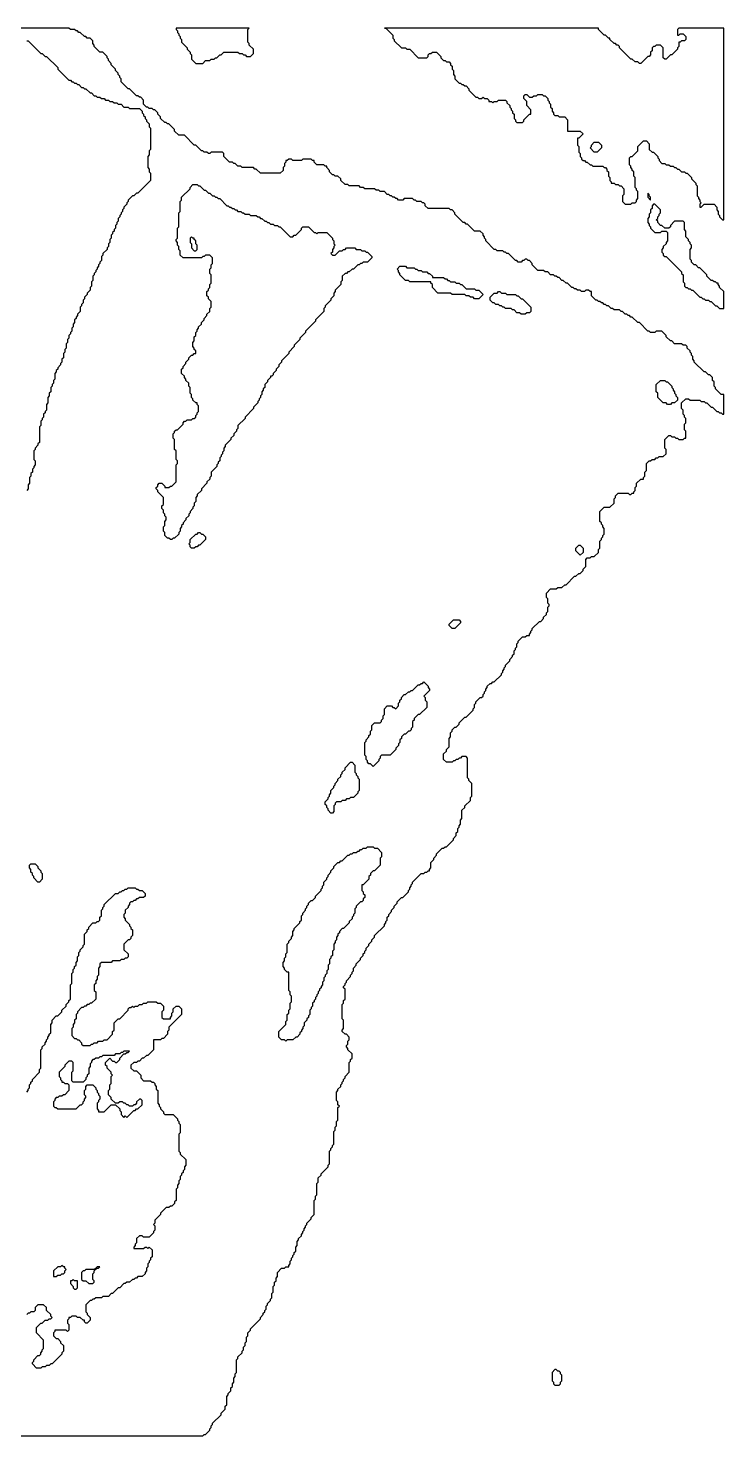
# Model space of a CAD drawing. Header units: millimetres. Extents: x 0 to 500, y 0 to 500.
# Drawn here: x 252.5 to 499.5, y 0.5 to 500 of the extents above; entities that cross this region are included whole.
import ezdxf

# ---------------------------------------------------------------- set-up
doc = ezdxf.new("R2010")
doc.units = ezdxf.units.MM

msp = doc.modelspace()

# ---------------------------------------------------------------- linework, layer by layer
for points in [[(230.5, 0.5), (314.5, 0.5), (315, 1), (315.5, 1), (317, 2.5), (317, 3), (317.5, 3.5), (317.5, 4), (318, 4.5), (318, 5), (321, 8), (321, 8.5), (322.5, 10), (322.5, 11), (323, 11.5), (323, 14.5), (323.5, 15), (323.5, 15.5), (324.5, 16.5), (324.5, 17.5), (325, 18), (325, 19), (325.5, 19.5), (325.5, 21), (326, 21.5), (326, 22.5), (326.5, 23), (326.5, 27.5), (327, 28), (327, 28.5), (328.5, 30), (328.5, 30.5), (329, 31), (329, 32), (329.5, 32.5), (329.5, 33.5), (330, 34), (330, 35.5), (330.5, 36), (330.5, 37), (331.5, 38), (331.5, 38.5), (335, 42), (335, 42.5), (336, 43.5), (336, 44), (336.5, 44.5), (336.5, 45), (337, 45.5), (337, 46.5), (337.5, 47), (337.5, 47.5), (338.5, 48.5), (338.5, 49), (339, 49.5), (339, 51), (339.5, 51.5), (339.5, 53.5), (340, 54), (340, 55), (340.5, 55.5), (340.5, 56.5), (341, 57), (341, 58.5), (342.5, 60), (343.5, 60), (344, 60.5), (345, 60.5), (345, 61), (345.5, 61.5), (345.5, 62.5), (346, 63), (346, 63.5), (346.5, 64), (346.5, 64.5), (347, 65), (347, 65.5), (347.5, 66), (347.5, 67.5), (348, 68), (348, 69.5), (348.5, 70), (348.5, 70.5), (349.5, 71.5), (349.5, 72), (350, 72.5), (350, 73), (350.5, 73.5), (350.5, 74), (351, 74.5), (351, 75), (351.5, 75.5), (351.5, 76), (353, 77.5), (353, 78), (354, 79), (354, 84), (354.5, 84.5), (354.5, 85.5), (355, 86), (355, 90), (355.5, 90.5), (355.5, 92), (356.5, 93), (356.5, 93.5), (359, 96), (359, 96.5), (359.5, 97), (359.5, 101.5), (360, 102), (360, 102.5), (360.5, 103), (360.5, 103.5), (361, 104), (361, 108.5), (361.5, 109), (361.5, 110), (362, 110.5), (362, 112), (362.5, 112.5), (362.5, 117), (363, 117.5), (362.5, 118), (362.5, 119), (362, 119.5), (362, 122.5), (362.5, 123), (362.5, 123.5), (363.5, 124.5), (363.5, 125), (364, 125.5), (364, 126), (364.5, 126.5), (364.5, 127), (365, 127.5), (365, 128), (366.5, 129.5), (366.5, 133), (367, 133.5), (367, 134), (367.5, 134.5), (367.5, 136), (366, 137.5), (366, 138), (365.5, 138.5), (365.5, 139), (366, 139.5), (366, 140.5), (366.5, 141), (366.5, 142), (365.5, 143), (365, 143), (364, 144), (364, 144.5), (364.5, 145), (364.5, 148), (364, 148.5), (364, 153.5), (364.5, 154), (364.5, 155), (365, 155.5), (365, 159), (364.5, 159.5), (364.5, 160), (365, 160.5), (365, 161), (365.5, 161.5), (365.5, 162), (367, 163.5), (367, 164), (367.5, 164.5), (367.5, 165), (368, 165.5), (368, 166.5), (369, 167.5), (369, 168), (370.5, 169.5), (370.5, 170), (371.5, 171), (371.5, 171.5), (372, 172), (372, 172.5), (372.5, 173), (372.5, 173.5), (373.5, 174.5), (373.5, 175), (374.5, 176), (374.5, 176.5), (375.5, 177.5), (375.5, 178), (379, 181.5), (379, 182), (379.5, 182.5), (379.5, 183), (380, 183.5), (380, 184.5), (380.5, 185), (380.5, 185.5), (381.5, 186.5), (381.5, 187), (382.5, 188), (382.5, 188.5), (383.5, 189.5), (383.5, 190), (385, 191.5), (385.5, 191.5), (387.5, 193.5), (387.5, 194), (388, 194.5), (388, 195), (388.5, 195.5), (388.5, 196), (389, 196.5), (389, 197), (392, 200), (393, 200), (393.5, 200.5), (394, 200.5), (394.5, 201), (395, 201), (395, 201.5), (395.5, 202), (395.5, 204), (396.5, 205), (396.5, 205.5), (397.5, 206.5), (397.5, 207), (399.5, 209), (400, 209), (400.5, 209.5), (401, 209.5), (403.5, 212), (403.5, 212.5), (404.5, 213.5), (404.5, 214.5), (405, 215), (405, 216), (405.5, 216.5), (405.5, 217), (406, 217.5), (406, 219), (406.5, 219.5), (406.5, 222.5), (407.5, 223.5), (407.5, 224), (409.5, 226), (409.5, 227), (410, 227.5), (410, 232), (409, 233), (409, 233.5), (408.5, 234), (408.5, 241), (408, 241.5), (406.5, 241.5), (406, 241), (405.5, 241), (405, 240.5), (404.5, 240.5), (404, 240), (403.5, 240), (403, 239.5), (401, 239.5), (400, 240.5), (400, 242.5), (401, 243.5), (401, 244), (402, 245), (402, 248), (402.5, 248.5), (402.5, 250), (403, 250.5), (403, 251), (404, 252), (404.5, 252), (405.5, 253), (405.5, 253.5), (407.5, 255.5), (408, 255.5), (410.5, 258), (410.5, 258.5), (411, 259), (411, 260), (411.5, 260.5), (411.5, 261), (413, 262.5), (413.5, 262.5), (414, 263), (414, 263.5), (414.5, 264), (414.5, 264.5), (415, 265), (415, 265.5), (415.5, 266), (415.5, 266.5), (416.5, 267.5), (417, 267.5), (417.5, 268), (418, 268), (420.5, 270.5), (420.5, 271), (421, 271.5), (421, 272), (421.5, 272.5), (421.5, 273), (422, 273.5), (422, 274), (423.5, 275.5), (423.5, 276), (424.5, 277), (424.5, 277.5), (425, 278), (425, 279), (425.5, 279.5), (425.5, 280), (426, 280.5), (426, 281.5), (426.5, 282), (426.5, 282.5), (428, 284), (429, 284), (429.5, 284.5), (430.5, 284.5), (430.5, 285), (431, 285.5), (431, 286), (431.5, 286.5), (431.5, 287), (434, 289.5), (434.5, 289.5), (435.5, 290.5), (435.5, 291), (436.5, 292), (436.5, 292.5), (437, 293), (437, 294.5), (437.5, 295), (437.5, 295.5), (437, 296), (437, 297.5), (436.5, 298), (436.5, 299.5), (438, 301), (440, 301), (440.5, 301.5), (442, 301.5), (443, 302.5), (443.5, 302.5), (446.5, 305.5), (447, 305.5), (448, 306.5), (448.5, 306.5), (449.5, 307.5), (449.5, 308), (450.5, 309), (450.5, 311.5), (451, 312), (452, 312), (452.5, 312.5), (453.5, 312.5), (455, 314), (455, 315), (455.5, 315.5), (455.5, 318), (456, 318.5), (456, 319), (456.5, 319.5), (456.5, 320), (457, 320.5), (457, 322.5), (456.5, 323), (456.5, 323.5), (456, 324), (456, 324.5), (455.5, 325), (455.5, 328.5), (457, 330), (459, 330), (460.5, 331.5), (460.5, 333), (461, 333.5), (461, 334), (462, 335), (465.5, 335), (466, 334.5), (466.5, 334.5), (467, 335), (467.5, 335), (467.5, 335.5), (468, 336), (468, 337), (468.5, 337.5), (468.5, 338.5), (470, 340), (471, 340), (471, 340.5), (471.5, 341), (471.5, 342.5), (472, 343), (472, 345.5), (473, 346.5), (473.5, 346.5), (474, 347), (475, 347), (475.5, 347.5), (476, 347.5), (476.5, 348), (478, 348), (479, 349), (479, 350.5), (478.5, 351), (478.5, 354), (480, 355.5), (480.5, 355.5), (481, 355), (482, 355), (482.5, 354.5), (483, 354.5), (483.5, 354), (485, 354), (485.5, 354.5), (486, 354.5), (486, 357), (485.5, 357.5), (485.5, 359.5), (486, 360), (486, 361.5), (485.5, 362), (485.5, 362.5), (485, 363), (485, 364.5), (484.5, 365), (484.5, 367), (486, 368.5), (487, 368.5), (487.5, 368), (491, 368), (491.5, 367.5), (492.5, 367.5), (493, 367), (493.5, 367), (495, 365.5), (495.5, 365.5), (497, 364), (497.5, 364), (498, 363.5), (498.5, 363.5), (499, 363), (499.5, 363), (499.5, 370), (498.5, 370), (496.5, 372), (496.5, 372.5), (496, 373), (496, 374.5), (495.5, 375), (495.5, 376), (494.5, 377), (494, 377), (493, 378), (492.5, 378), (489, 381.5), (489, 382), (488.5, 382.5), (488.5, 383.5), (488, 384), (488, 384.5), (487.5, 385), (487.5, 385.5), (486.5, 386.5), (486.5, 387), (486, 387.5), (485, 387.5), (484.5, 388), (482, 388), (481, 389), (480.5, 389), (479, 390.5), (479, 391), (477.5, 392.5), (475.5, 392.5), (475, 392), (473.5, 392), (473, 392.5), (472.5, 392.5), (469.5, 395.5), (469, 395.5), (467, 397.5), (466.5, 397.5), (466, 398), (465.5, 398), (465, 398.5), (464.5, 398.5), (463.5, 399.5), (463, 399.5), (462.5, 400), (460.5, 400), (460, 400.5), (459.5, 400.5), (458.5, 401.5), (458, 401.5), (457.5, 402), (457, 402), (456.5, 402.5), (456, 402.5), (455.5, 403), (455, 403), (454.5, 403.5), (454, 403.5), (452.5, 405), (452.5, 406.5), (452, 406.5), (451.5, 407), (450.5, 407), (450, 406.5), (449, 406.5), (448.5, 407), (447.5, 407), (447, 407.5), (446.5, 407.5), (446, 408), (445.5, 408), (444, 409.5), (443.5, 409.5), (442.5, 410.5), (442, 410.5), (441, 411.5), (440.5, 411.5), (440, 412), (439.5, 412), (439, 412.5), (438, 412.5), (437, 413.5), (436, 413.5), (435.5, 414), (433.5, 414), (431.5, 416), (431.5, 416.5), (430.5, 417.5), (430, 417.5), (429.5, 418), (429, 418), (428.5, 417.5), (428, 417.5), (427.5, 417), (426.5, 417), (426, 417.5), (425.5, 417.5), (423, 420), (422.5, 420), (422, 420.5), (421.5, 420.5), (421, 421), (419, 421), (418.5, 421.5), (418, 421.5), (415, 424.5), (415, 425), (414.5, 425.5), (414.5, 426), (414, 426.5), (414, 427), (413, 428), (411, 428), (408.5, 430.5), (408, 430.5), (407.5, 431), (407, 431), (404, 434), (404, 434.5), (403, 435.5), (402.5, 435.5), (402, 436), (394.5, 436), (393.5, 437), (393.5, 437.5), (393, 438), (392.5, 438), (392, 438.5), (390.5, 438.5), (390, 439), (389.5, 439), (389, 439.5), (386, 439.5), (385.5, 439), (384, 439), (383.5, 439.5), (383, 439.5), (382.5, 440), (382, 440), (381.5, 440.5), (381, 440.5), (380.5, 441), (380, 441), (379, 442), (377.5, 442), (377, 442.5), (376, 442.5), (375.5, 443), (372, 443), (371.5, 443.5), (370.5, 443.5), (370, 444), (366.5, 444), (366, 444.5), (365, 444.5), (363.5, 446), (363.5, 446.5), (362.5, 447.5), (361.5, 447.5), (361, 448), (360.5, 448), (359.5, 449), (359.5, 449.5), (358.5, 450.5), (358.5, 451), (358, 451), (357.5, 451.5), (355, 451.5), (354, 452.5), (354, 453), (353.5, 453), (353, 453.5), (350, 453.5), (349.5, 453), (346.5, 453), (346, 453.5), (345, 453.5), (344.5, 453), (344, 453), (344, 452.5), (343.5, 452), (343.5, 451), (343, 450.5), (343, 449.5), (342, 448.5), (335, 448.5), (333.5, 450), (333, 450), (332.5, 450.5), (328.5, 450.5), (328, 451), (327, 451), (326, 452), (325.5, 452), (325, 452.5), (324, 452.5), (322, 454.5), (322, 455.5), (321.5, 456), (317.5, 456), (317, 455.5), (316.5, 455.5), (316, 456), (315, 456), (314.5, 456.5), (314, 456.5), (312, 458.5), (311.5, 458.5), (308, 462), (306, 462), (304.5, 463.5), (304.5, 464), (302.5, 466), (302, 466), (301.5, 466.5), (301, 466.5), (299.5, 468), (299.5, 468.5), (298.5, 469.5), (298.5, 470), (297.5, 471), (297, 471), (296.5, 471.5), (295.5, 471.5), (295, 472), (294.5, 472), (293.5, 473), (293.5, 474.5), (292.5, 475.5), (292, 475.5), (291.5, 476), (291, 476), (288.5, 478.5), (288, 478.5), (285.5, 481), (285.5, 482), (285, 482.5), (285, 483), (284.5, 483.5), (284.5, 484), (283.5, 485), (283.5, 485.5), (282, 487), (282, 487.5), (281, 488.5), (281, 489), (280.5, 489.5), (280.5, 490), (279, 491.5), (278, 491.5), (276, 493.5), (276, 494), (275.5, 494.5), (275.5, 495.5), (274.5, 496.5), (273.5, 496.5), (273, 497), (272.5, 497), (271, 498.5), (270.5, 498.5), (270, 499), (269.5, 499), (269, 499.5), (267.5, 499.5), (267, 500), (247.5, 500)], [(252, 495.5), (252.5, 495.5), (257, 491), (257.5, 491), (258.5, 490), (259, 490), (263, 486), (263, 485.5), (267, 481.5), (267.5, 481.5), (268, 481), (268.5, 481), (269, 480.5), (269.5, 480.5), (270, 480), (270.5, 480), (271.5, 479), (272, 479), (272.5, 478.5), (273, 478.5), (274.5, 477), (275, 477), (276, 476), (276.5, 476), (277, 475.5), (278, 475.5), (278.5, 475), (279.5, 475), (280, 474.5), (281, 474.5), (281.5, 474), (282.5, 474), (283, 473.5), (284, 473.5), (284.5, 473), (285.5, 473), (286.5, 472), (288, 472), (288.5, 471.5), (292, 471.5), (293, 470.5), (293, 470), (293.5, 469.5), (293.5, 469), (294, 468.5), (294, 468), (294.5, 467.5), (294.5, 467), (295.5, 466), (295.5, 465), (296, 464.5), (296, 457), (295.5, 456.5), (295.5, 455), (295, 454.5), (295, 450.5), (295.5, 450), (295.5, 449), (296, 448.5), (296, 446), (291.5, 441.5), (291, 441.5), (290, 440.5), (289.5, 440.5), (288, 439), (288, 438.5), (287.5, 438), (287.5, 437.5), (286.5, 436.5), (286.5, 436), (286, 435.5), (286, 435), (285.5, 434.5), (285.5, 434), (285, 433.5), (285, 433), (284.5, 432.5), (284.5, 431.5), (284, 431), (284, 430.5), (283.5, 430), (283.5, 429), (283, 428.5), (283, 428), (282.5, 427.5), (282.5, 427), (282, 426.5), (282, 425.5), (281.5, 425), (281.5, 424), (281, 423.5), (281, 422.5), (280.5, 422), (280.5, 421.5), (279, 420), (279, 419.5), (278.5, 419), (278.5, 417.5), (278, 417), (278, 416.5), (277.5, 416), (277.5, 415.5), (277, 415), (277, 414.5), (276.5, 414), (276.5, 413.5), (276, 413), (276, 412.5), (275.5, 412), (275.5, 410.5), (275, 410), (275, 408.5), (274.5, 408), (274.5, 407), (273.5, 406), (273.5, 405.5), (272.5, 404.5), (272.5, 404), (272, 403.5), (272, 402.5), (271.5, 402), (271.5, 401.5), (271, 401), (271, 399.5), (270, 398.5), (270, 398), (269.5, 397.5), (269.5, 397), (269, 396.5), (269, 395.5), (268.5, 395), (268.5, 394), (268, 393.5), (268, 392.5), (267.5, 392), (267.5, 391.5), (267, 391), (267, 390), (266.5, 389.5), (266.5, 388.5), (266, 388), (266, 386.5), (265.5, 386), (265.5, 385), (265, 384.5), (265, 383), (264.5, 382.5), (264.5, 381.5), (264, 381), (264, 380.5), (263, 379.5), (263, 379), (262.5, 378.5), (262.5, 378), (262, 377.5), (262, 375.5), (261.5, 375), (261.5, 374), (261, 373.5), (261, 373), (260.5, 372.5), (260.5, 371), (260, 370.5), (260, 369.5), (259.5, 369), (259.5, 367), (259, 366.5), (259, 364.5), (258.5, 364), (258.5, 363.5), (258, 363), (258, 362), (257.5, 361.5), (257.5, 361), (257, 360.5), (257, 359), (256.5, 358.5), (256.5, 353), (256, 352.5), (256, 352), (255, 351), (255, 350.5), (254.5, 350), (254.5, 347), (255, 346.5), (255, 345), (254.5, 344.5), (254.5, 344), (254, 343.5), (254, 342.5), (253.5, 342), (253.5, 341), (253, 340.5), (253, 338.5), (252.5, 338), (252.5, 336.5), (252, 336)], [(252, 122.5), (252.5, 123), (252.5, 123.5), (253, 124), (253, 125), (253.5, 125.5), (253.5, 126), (254, 126.5), (254, 127), (256.5, 129.5), (256.5, 130.5), (257, 131), (257, 137.5), (257.5, 138), (257.5, 138.5), (258.5, 139.5), (258.5, 140), (259, 140.5), (259, 141), (259.5, 141.5), (259.5, 142), (260, 142.5), (260, 143), (260.5, 143.5), (260.5, 146.5), (261, 147), (261, 148), (262.5, 149.5), (263, 149.5), (264.5, 151), (264.5, 151.5), (266, 153), (266, 153.5), (267, 154.5), (267, 155), (267.5, 155.5), (267.5, 160.5), (268, 161), (268, 164.5), (268.5, 165), (268.5, 166), (269, 166.5), (269, 167), (269.5, 167.5), (269.5, 168.5), (270, 169), (270, 170.5), (270.5, 171), (270.5, 172), (271, 172.5), (271, 173), (272, 174), (272, 174.5), (272.5, 175), (272.5, 178.5), (273.5, 179.5), (273.5, 180), (274, 180.5), (274, 181), (275.5, 182.5), (276.5, 182.5), (277, 183), (277.5, 183), (278, 183.5), (278, 184.5), (278.5, 185), (278.5, 187), (279, 187.5), (279, 188), (279.5, 188.5), (279.5, 189), (283.5, 193), (284.5, 193), (285, 193.5), (285.5, 193.5), (286, 194), (286.5, 194), (287, 194.5), (287.5, 194.5), (288, 195), (290.5, 195), (291, 194.5), (291.5, 194.5), (292, 194), (293, 194), (294, 193), (294, 192), (293.5, 191.5), (292, 191.5), (291.5, 191), (291, 191), (290.5, 190.5), (290, 190.5), (289.5, 190), (289, 190), (288.5, 189.5), (288.5, 189), (288, 188.5), (288, 188), (287, 187), (287, 186), (286.5, 185.5), (286.5, 184.5), (287, 184), (287, 183.5), (288.5, 182), (288.5, 181.5), (289, 181), (289, 180.5), (289.5, 180), (289.5, 178), (289, 177.5), (289, 177), (288.5, 176.5), (288, 176.5), (286.5, 175), (286.5, 173), (288, 171.5), (288, 170.5), (287.5, 170), (287, 170), (286.5, 169.5), (285.5, 169.5), (285, 169), (282.5, 169), (282, 168.5), (278.5, 168.5), (278, 168), (278, 167), (277.5, 166.5), (277.5, 164), (277, 163.5), (277, 162.5), (276.5, 162), (276.5, 161), (276, 160.5), (276, 158.5), (276.5, 158), (276.5, 155.5), (275, 154), (274.5, 154), (274, 153.5), (273.5, 153.5), (273, 153), (272.5, 153), (272, 152.5), (271.5, 152.5), (270, 151), (270, 150.5), (269.5, 150), (269.5, 148.5), (269, 148), (269, 147), (268.5, 146.5), (268.5, 145.5), (268, 145), (268, 142.5), (269, 141.5), (269.5, 141.5), (270, 141), (270.5, 141), (271.5, 140), (271.5, 139.5), (272, 139), (274.5, 139), (275, 139.5), (275.5, 139.5), (276, 140), (277, 140), (277.5, 140.5), (279, 140.5), (279.5, 141), (280.5, 141), (282.5, 143), (282.5, 144), (283, 144.5), (283, 147), (284.5, 148.5), (285, 148.5), (288, 151.5), (288, 152), (288.5, 152.5), (289, 152.5), (289.5, 153), (290, 152.5), (290.5, 153), (291.5, 153), (292, 153.5), (293, 153.5), (293.5, 154), (294.5, 154), (295, 154.5), (298, 154.5), (298.5, 154), (299.5, 154), (300.5, 153), (300.5, 151.5), (300, 151), (300, 149), (300.5, 148.5), (303, 148.5), (303, 149), (303.5, 149.5), (303.5, 150.5), (304, 151), (304, 152), (305, 153), (306, 153), (307, 152), (307, 150), (302.5, 145.5), (302.5, 144.5), (302, 144), (302, 143), (300.5, 141.5), (300, 141.5), (299.5, 141), (297, 141), (297, 137.5), (295, 135.5), (294.5, 135.5), (293.5, 134.5), (293, 134.5), (292, 133.5), (291.5, 133.5), (291, 133), (290, 133), (289, 132), (289, 131), (290, 130), (291, 130), (292.5, 128.5), (292.5, 127.5), (293.5, 126.5), (296, 126.5), (296.5, 126), (297, 126), (297.5, 125.5), (297.5, 125), (298, 124.5), (298, 123.5), (298.5, 123), (298.5, 118.5), (299, 118), (299, 117.5), (299.5, 117), (299.5, 116.5), (300.5, 115.5), (300.5, 115), (301, 114.5), (304, 114.5), (305.5, 113), (305.5, 112.5), (306, 112), (306, 111.5), (306.5, 111), (306.5, 108), (306, 107.5), (306, 101.5), (306.5, 101), (306.5, 100.5), (308.5, 98.5), (308.5, 96.5), (308, 96), (308, 95), (307.5, 94.5), (307.5, 94), (307, 93.5), (307, 93), (306.5, 92.5), (306.5, 91.5), (306, 91), (306, 90), (305.5, 89.5), (305.5, 88.5), (305, 88), (305, 84), (304.5, 83.5), (304.5, 83), (303.5, 82), (303, 82), (302.5, 81.5), (301.5, 81.5), (299.5, 79.5), (299.5, 79), (297.5, 77), (297.5, 76), (297, 75.5), (297.5, 75), (297.5, 73.5), (297, 73), (297, 72.5), (295.5, 71), (293.5, 71), (293, 71.5), (292, 71.5), (291, 70.5), (291, 69), (290.5, 68.5), (290.5, 68), (290, 67.5), (290, 67), (293.5, 67), (294, 67.5), (294.5, 67.5), (295, 67), (295.5, 67.5), (296.5, 66.5), (296.5, 64), (296, 63.5), (296, 63), (295.5, 62.5), (295.5, 62), (295, 61.5), (295, 60.5), (294.5, 60), (294.5, 59), (294, 58.5), (294, 58), (293, 57), (291.5, 57), (291, 56.5), (290.5, 56.5), (290, 56), (289.5, 56), (288.5, 55), (287.5, 55), (287, 54.5), (286.5, 54.5), (285, 53), (284.5, 53), (282.5, 51), (282, 51), (281, 50), (279, 50), (278.5, 49.5), (276.5, 49.5), (276, 49), (275.5, 49), (275, 48.5), (274.5, 48.5), (273, 47), (273, 44.5), (273.5, 44), (273.5, 43.5), (274.5, 42.5), (274.5, 41.5), (273.5, 40.5), (273, 40.5), (272.5, 41), (272.5, 41.5), (272, 41.5), (271, 42.5), (270, 42.5), (269.5, 43), (268, 43), (267.5, 42.5), (267, 42.5), (267, 42), (266.5, 41.5), (266.5, 40.5), (267, 40), (267, 38), (266.5, 37.5), (266, 38), (262, 38), (262, 37.5), (261.5, 37), (261.5, 36), (262.5, 35), (263, 35), (264, 34), (264, 33.5), (265, 32.5), (265, 30.5), (264.5, 30), (264.5, 29.5), (261, 26), (260.5, 26), (260, 25.5), (259, 25.5), (258.5, 25), (257.5, 25), (257, 24.5), (255.5, 24.5), (254, 26), (254, 26.5), (254.5, 27), (254.5, 27.5), (256, 29), (256.5, 29), (257, 29.5), (257, 30), (257.5, 30.5), (257.5, 31), (258, 31.5), (258, 34.5), (255.5, 37), (255.5, 39), (257, 40.5), (257.5, 40.5), (258.5, 41.5), (259.5, 41.5), (260, 42), (260.5, 42), (261, 42.5), (260.5, 43), (260.5, 43.5), (259, 45), (259, 46), (258, 47), (256, 47), (255, 46), (255, 45), (254.5, 44.5), (253.5, 44.5), (253, 44), (252.5, 44), (252, 43.5)]]:
    msp.add_lwpolyline(points)
for points in [[(305, 500), (305, 499.5), (305.5, 499), (305.5, 498.5), (306, 498), (306, 497.5), (306.5, 497), (306.5, 496.5), (307, 496), (307, 495), (309, 493), (309, 492.5), (310, 491.5), (310, 491), (310.5, 490.5), (310.5, 489), (312, 487.5), (314.5, 487.5), (315.5, 488.5), (317, 488.5), (317.5, 489), (318.5, 489), (319, 489.5), (319.5, 489.5), (320.5, 490.5), (321, 490.5), (322, 491.5), (327, 491.5), (327.5, 491), (328.5, 491), (329, 490.5), (329.5, 490.5), (330, 490), (331.5, 490), (332.5, 491), (332.5, 492.5), (331, 494), (331, 494.5), (330.5, 495), (330.5, 499.5), (331, 500)], [(379, 500), (379.5, 500), (382, 497.5), (382, 496.5), (382.5, 496), (382.5, 495.5), (385, 493), (386.5, 493), (387, 492.5), (388, 492.5), (391, 489.5), (394, 489.5), (394.5, 490), (394.5, 490.5), (395, 491), (395.5, 491), (396, 491.5), (397.5, 491.5), (399, 490), (399, 489.5), (400, 488.5), (400.5, 488.5), (401, 488), (402, 488), (402.5, 487.5), (402.5, 487), (403, 486.5), (403, 485.5), (403.5, 485), (403.5, 483.5), (404, 483), (404, 482), (405.5, 480.5), (406, 480.5), (406.5, 480), (407, 480), (407.5, 479.5), (408, 479.5), (409, 478.5), (409, 478), (411.5, 475.5), (412, 475.5), (412.5, 475), (413.5, 475), (414, 475.5), (414.5, 475), (415.5, 475), (416, 474.5), (416, 474), (417, 474), (417.5, 473.5), (418, 474), (419, 474), (419.5, 474.5), (422, 474.5), (422.5, 474), (422.5, 473.5), (423.5, 472.5), (423.5, 472), (424, 471.5), (424, 471), (424.5, 470.5), (424.5, 470), (425, 469.5), (425, 468), (425.5, 467.5), (425.5, 467), (426, 466.5), (428, 466.5), (428.5, 467), (428.5, 467.5), (430.5, 469.5), (431, 469.5), (431, 471), (429.5, 472.5), (429.5, 474), (428.5, 475), (428.5, 476), (429, 476.5), (429.5, 476.5), (430.5, 475.5), (431.5, 475.5), (432, 476), (433, 476), (433.5, 476.5), (435, 476.5), (435.5, 476), (436, 476), (437, 475), (437, 474.5), (437.5, 474), (437.5, 473.5), (438, 473), (438, 472), (438.5, 471.5), (438.5, 470.5), (439, 470), (439, 469.5), (439.5, 469), (440.5, 469), (441, 468.5), (443, 468.5), (444, 467.5), (444, 463.5), (448.5, 463.5), (449.5, 462.5), (448, 461), (447.5, 461), (447.5, 458.5), (448, 458), (448, 456), (448.5, 455.5), (448.5, 454.5), (449, 454), (449, 453.5), (449.5, 453), (450, 453), (450.5, 452.5), (451, 452.5), (452, 451.5), (452.5, 451.5), (453, 451), (456.5, 451), (457, 450.5), (457.5, 450.5), (458, 450), (458, 449.5), (458.5, 449), (458.5, 447.5), (459, 447), (459, 446), (459.5, 445.5), (459.5, 445), (460.5, 445), (461, 444.5), (462, 444.5), (462.5, 444), (463, 444), (464, 443), (464, 441), (463.5, 440.5), (463.5, 438.5), (464.5, 437.5), (466.5, 437.5), (467, 438), (468, 438), (468.5, 438.5), (468.5, 439), (469, 439.5), (469, 442), (468.5, 442.5), (468.5, 443), (468, 443.5), (468, 447), (467.5, 447.5), (467.5, 449), (467, 449.5), (467, 450), (466.5, 450.5), (466.5, 451), (466, 451.5), (466, 454), (466.5, 454.5), (467, 454.5), (469, 456.5), (469, 458), (471, 460), (472, 460), (473, 459), (473, 457), (474, 456), (474.5, 456), (476, 454.5), (476, 454), (476.5, 453.5), (476.5, 453), (477.5, 452), (478.5, 452), (479, 451.5), (480, 451.5), (480.5, 451), (481.5, 451), (482, 450.5), (482.5, 450.5), (483, 450), (483.5, 450), (484.5, 449), (485.5, 449), (486, 448.5), (486.5, 448.5), (488, 447), (488, 446.5), (489.5, 445), (489.5, 444.5), (490, 444), (490, 440.5), (490.5, 440), (490.5, 439.5), (491, 439), (491, 438.5), (491.5, 438), (491, 437.5), (491, 436.5), (491.5, 436.5), (492.5, 437.5), (496, 437.5), (497, 436.5), (497, 435.5), (497.5, 435), (497.5, 434), (498, 433.5), (498, 433), (499, 432), (499.5, 432), (499.5, 500), (483.5, 500), (483, 499.5), (483, 497.5), (483.5, 497.5), (484, 498), (485, 498), (486, 497), (486, 496), (485.5, 495.5), (484.5, 495.5), (484, 495), (483.5, 495), (483.5, 493.5), (483, 493), (483, 492.5), (481, 490.5), (480.5, 490.5), (479, 489), (478.5, 489), (478, 489.5), (478, 493), (477, 494), (475.5, 494), (475, 493.5), (474.5, 493.5), (474, 493), (474, 492), (473.5, 491.5), (473.5, 490.5), (473, 490), (472.5, 490), (470, 487.5), (469.5, 487.5), (469, 488), (468, 488), (467, 489), (466.5, 489), (462.5, 493), (462.5, 493.5), (462, 494), (461.5, 494), (461, 494.5), (460.5, 494.5), (459, 496), (459, 496.5), (458.5, 496.5), (457.5, 497.5), (457, 497.5), (455, 499.5), (455, 500)], [(453.5, 459.5), (455, 459.5), (456, 458.5), (456, 457.5), (454.5, 456), (453.5, 456), (452, 457.5), (452.5, 458), (452.5, 458.5)], [(311, 444.5), (312.5, 444.5), (313, 444), (313.5, 444), (315, 442.5), (315.5, 442.5), (316.5, 441.5), (317, 441.5), (318, 440.5), (318.5, 440.5), (319, 440), (319.5, 440), (320, 439.5), (320.5, 439.5), (323, 437), (323.5, 437), (324, 436.5), (324.5, 436.5), (325, 436), (325.5, 436), (326, 435.5), (326.5, 435.5), (327, 435), (328, 435), (328.5, 434.5), (329, 434.5), (329.5, 434), (331, 434), (331.5, 433.5), (333.5, 433.5), (334, 433), (334.5, 433), (335, 432.5), (335.5, 432.5), (336.5, 431.5), (337, 431.5), (337.5, 431), (338, 431), (338.5, 430.5), (339.5, 430.5), (340, 430), (341, 430), (341.5, 429.5), (342, 429.5), (345.5, 426), (346.5, 426), (347, 426.5), (347.5, 426.5), (349.5, 428.5), (349.5, 429), (350, 429.5), (352, 429.5), (354, 427.5), (354.5, 427.5), (355, 427), (355.5, 427.5), (358.5, 427.5), (360.5, 425.5), (360.5, 425), (361, 424.5), (361, 423.5), (361.5, 423), (361, 422.5), (361, 422), (360.5, 421.5), (360.5, 420.5), (360, 420), (360.5, 419.5), (361.5, 419.5), (363, 421), (364, 421), (364.5, 421.5), (365, 421.5), (365.5, 422), (368.5, 422), (369, 421.5), (370.5, 421.5), (371, 421), (372, 421), (372.5, 420.5), (373, 420.5), (374.5, 419), (374.5, 418.5), (373, 417), (371.5, 417), (371, 416.5), (370.5, 416.5), (370, 416), (369.5, 416), (368, 414.5), (367.5, 414.5), (366.5, 413.5), (366, 413.5), (365.5, 413), (365, 413), (364, 412), (364, 410.5), (363.5, 410), (363.5, 409), (361.5, 407), (361.5, 406.5), (361, 406), (361, 405), (360, 404), (360, 403.5), (358, 401.5), (358, 401), (357.5, 400.5), (357.5, 399.5), (354.5, 396.5), (354.5, 396), (351, 392.5), (351, 392), (349, 390), (349, 389.5), (347, 387.5), (347, 387), (345, 385), (345, 384.5), (342.5, 382), (342.5, 381.5), (341.5, 380.5), (341.5, 380), (340.5, 379), (340.5, 378.5), (339.5, 377.5), (339.5, 377), (339, 376.5), (338.5, 376.5), (338.5, 376), (337.5, 375), (337.5, 374.5), (336.5, 373.5), (336.5, 372.5), (336, 372), (336, 371.5), (335.5, 371), (335.5, 370), (335, 369.5), (335, 369), (334.5, 368.5), (334.5, 368), (334, 367.5), (334, 367), (332.5, 365.5), (332.5, 365), (329.5, 362), (329.5, 361.5), (327, 359), (327, 358), (326.5, 357.5), (326.5, 357), (325.5, 356), (325.5, 355.5), (324.5, 354.5), (324.5, 354), (322.5, 352), (322.5, 351.5), (322, 351), (322, 350), (321.5, 349.5), (321.5, 349), (321, 348.5), (321, 348), (320.5, 347.5), (320.5, 346.5), (320, 346), (320, 345.5), (319.5, 345), (319.5, 344.5), (317.5, 342.5), (317.5, 341), (317, 340.5), (317, 340), (316, 339), (316, 338.5), (314, 336.5), (314, 336), (312.5, 334.5), (312.5, 334), (312, 333.5), (312, 332), (311.5, 331.5), (311.5, 330.5), (311, 330), (311, 329.5), (310, 328.5), (310, 328), (309.5, 327.5), (309.5, 327), (308.5, 326), (308.5, 325.5), (307.5, 324.5), (307.5, 324), (307, 323.5), (307, 323), (306.5, 322.5), (306.5, 321.5), (306, 321), (306, 320.5), (304.5, 319), (304, 319), (303.5, 318.5), (303, 318.5), (302.5, 319), (302, 319), (301, 320), (301, 321), (300.5, 321.5), (300.5, 323), (301, 323.5), (301, 325), (301.5, 325.5), (301.5, 326.5), (301, 327), (301, 327.5), (300.5, 328), (300.5, 329), (300, 329.5), (300, 330.5), (300.5, 331), (300.5, 333.5), (298.5, 335.5), (298.5, 336), (298, 336.5), (298, 337), (298.5, 337.5), (298.5, 338), (299, 338.5), (300, 338.5), (301, 337.5), (301, 337), (302.5, 337), (303, 337.5), (303.5, 337.5), (305, 339), (305, 345), (305.5, 345.5), (305.5, 346.5), (305, 347), (305, 350), (304.5, 350.5), (304.5, 354), (304, 354.5), (304, 356), (304.5, 356.5), (304.5, 357), (305, 357.5), (305.5, 357.5), (307.5, 359.5), (307.5, 360), (308, 360.5), (308.5, 360.5), (309, 361), (310.5, 361), (311, 361.5), (311.5, 361.5), (312, 362), (312, 362.5), (312.5, 363), (312.5, 363.5), (313, 364), (313, 366), (312.5, 366.5), (312.5, 367), (312, 367), (311, 368), (311, 368.5), (310.5, 369), (310.5, 370), (310, 370.5), (310, 372.5), (309.5, 373), (309.5, 374), (308.5, 375), (308.5, 375.5), (308, 376), (308, 376.5), (307, 377.5), (307, 379), (307.5, 379.5), (307.5, 380), (308.5, 381), (308.5, 381.5), (309.5, 382.5), (309.5, 383), (310.5, 384), (311, 384), (311.5, 384.5), (312, 384.5), (312, 385.5), (311.5, 386), (311.5, 386.5), (311, 387), (311, 388.5), (311.5, 389), (311.5, 390.5), (312, 391), (312, 392), (312.5, 392.5), (312.5, 393), (313, 393.5), (313, 394), (314, 395), (314, 395.5), (315, 396.5), (315, 397), (316, 398), (316, 398.5), (317, 399.5), (317, 400.5), (317.5, 401), (317.5, 403), (316.5, 404), (316.5, 404.5), (316, 405), (316, 406.5), (316.5, 407), (316.5, 407.5), (317, 408), (317, 409), (317.5, 409.5), (317.5, 412.5), (317, 413), (317, 414.5), (317.5, 415), (317.5, 416), (318, 416.5), (318, 418.5), (317, 419.5), (315.5, 419.5), (315, 419), (314.5, 419), (314, 418.5), (307.5, 418.5), (306.5, 419.5), (306.5, 421), (306, 421.5), (306, 422.5), (305.5, 423), (305.5, 424), (305, 424.5), (305, 425), (305.5, 425.5), (305.5, 429), (306, 429.5), (306, 434.5), (306.5, 435), (306.5, 438.5), (307, 439), (307, 440), (310, 443), (310, 443.5)], [(472.5, 441.5), (472.5, 440), (473.5, 439), (473.5, 440), (473, 440.5), (473, 441)], [(474.5, 437.5), (474, 437), (474, 436), (473.5, 435.5), (473.5, 434.5), (473, 434), (473, 433), (472.5, 432.5), (472.5, 431), (473, 430.5), (473, 430), (473.5, 429.5), (473.5, 429), (475, 427.5), (477, 427.5), (477.5, 428), (479, 428), (479.5, 427.5), (479.5, 424.5), (479, 424), (479, 423.5), (478, 422.5), (478, 422), (477.5, 421.5), (477.5, 420.5), (478, 420), (478, 419.5), (478.5, 419), (479, 419), (484.5, 413.5), (484.5, 413), (485, 412.5), (485, 410), (485.5, 409.5), (485.5, 408.5), (486, 408), (486.5, 408), (487, 407.5), (487.5, 407.5), (488, 407), (488.5, 407), (491, 404.5), (491.5, 404.5), (492, 404), (492.5, 404), (493, 403.5), (494, 403.5), (494.5, 403), (495, 403), (496.5, 401.5), (497, 401.5), (498, 400.5), (499.5, 400.5), (499.5, 406.5), (498, 408), (498, 408.5), (497.5, 409), (497.5, 409.5), (497, 409.5), (496.5, 410), (496, 410), (495.5, 410.5), (495, 410.5), (493.5, 412), (493.5, 412.5), (491, 415), (490.5, 415), (489.5, 416), (489, 416), (488, 417), (488, 417.5), (487.5, 418), (487.5, 421.5), (488, 422), (488, 423), (487.5, 423.5), (487.5, 424), (487, 424.5), (487, 425), (486, 426), (486, 428), (485.5, 428.5), (485.5, 431), (485, 431.5), (482, 431.5), (480.5, 430), (480.5, 429.5), (480, 429), (478.5, 429), (477.5, 430), (477, 430), (476, 431), (476, 431.5), (475.5, 432), (476, 432.5), (476, 433), (476.5, 433.5), (476.5, 434), (477, 434.5), (477, 435.5), (475, 437.5)], [(310.5, 426), (310, 425.5), (310, 424), (310.5, 423.5), (310.5, 422), (311.5, 421), (312, 421), (312.5, 421.5), (312.5, 423), (312, 423.5), (312, 424.5), (311.5, 425), (311.5, 425.5), (311, 425.5)], [(384.5, 415.5), (386.5, 415.5), (387, 415), (389.5, 415), (390, 414.5), (390.5, 414.5), (391, 414), (392, 414), (392.5, 413.5), (394, 413.5), (394.5, 413), (395, 413), (396, 412), (396, 411.5), (400, 411.5), (400.5, 411), (401, 411), (401.5, 410.5), (402, 410.5), (402.5, 410), (404, 410), (404.5, 409.5), (405.5, 409.5), (406, 409), (406.5, 409), (408, 407.5), (411, 407.5), (411.5, 407), (412.5, 407), (414, 405.5), (412.5, 404), (411, 404), (410.5, 404.5), (409.5, 404.5), (409, 405), (408, 405), (407.5, 405.5), (403, 405.5), (402.5, 406), (398, 406), (396, 408), (396, 409), (395.5, 409.5), (395.5, 410), (388, 410), (387.5, 410.5), (386.5, 410.5), (384.5, 412.5), (384.5, 413), (384, 413.5), (384, 414), (383.5, 414.5)], [(419, 406), (419.5, 406.5), (420, 406.5), (420.5, 406), (422, 406), (422.5, 405.5), (425.5, 405.5), (426, 405), (426.5, 405), (427.5, 404), (428, 404), (431, 401), (431, 399.5), (430.5, 399), (429.5, 399), (429, 398.5), (427.5, 398.5), (427, 399), (426, 399), (425, 400), (424.5, 400), (424, 400.5), (422, 400.5), (421.5, 401), (421, 401), (420.5, 401.5), (420, 401.5), (419.5, 402), (418.5, 402), (418, 402.5), (417.5, 402.5), (416.5, 403.5), (416.5, 404.5), (418, 406)], [(477, 375), (478.5, 375), (479, 374.5), (479.5, 374.5), (481, 373), (481, 372.5), (481.5, 372), (481.5, 371.5), (482, 371), (482, 370.5), (482.5, 370), (482.5, 369.5), (483, 369), (483, 368), (482, 367), (481, 367), (480.5, 366.5), (479.5, 366.5), (479, 367), (478, 367), (476, 369), (476, 370.5), (475.5, 371), (475.5, 373.5)], [(312.5, 320.5), (313, 321), (313.5, 321), (314, 320.5), (314.5, 320.5), (315.5, 319.5), (315.5, 318.5), (313.5, 316.5), (313, 316.5), (312.5, 316), (312, 316), (311.5, 315.5), (310.5, 315.5), (310, 316), (310, 316.5), (309.5, 317), (310, 317.5), (310, 318.5), (312, 320.5)], [(448, 316.5), (448.5, 316.5), (449.5, 315.5), (449.5, 314), (448.5, 313), (447, 314.5), (447, 315.5)], [(403.5, 290), (405.5, 290), (406, 289.5), (406, 289), (404, 287), (403, 287), (402, 288), (402, 288.5)], [(392.5, 267.5), (393, 268), (394.5, 266.5), (394.5, 266), (395, 265.5), (395, 265), (393, 263), (393.5, 262.5), (393.5, 261.5), (394, 261), (394, 259), (391.5, 256.5), (391, 256.5), (389.5, 255), (389.5, 254.5), (389, 254), (389, 252), (388.5, 251.5), (388.5, 251), (388, 250.5), (387.5, 250.5), (386.5, 249.5), (386, 249.5), (385, 248.5), (385, 248), (384.5, 247.5), (384.5, 246.5), (384, 246), (384, 245.5), (383, 244.5), (383, 244), (381, 242), (378, 242), (377.5, 241.5), (377.5, 241), (377, 240.5), (377, 240), (375, 238), (374, 239), (373.5, 239), (373, 239.5), (373, 240), (372.5, 240.5), (372.5, 241.5), (372, 242), (372, 246.5), (372.5, 247), (372.5, 247.5), (373.5, 248.5), (373.5, 249), (374, 249.5), (374, 250.5), (374.5, 251), (374.5, 252.5), (375.5, 253.5), (377.5, 253.5), (378, 254), (378, 254.5), (378.5, 255), (378.5, 256), (379, 256.5), (379, 258.5), (380, 259.5), (381.5, 259.5), (382, 259), (382.5, 259), (383, 258.5), (384, 259.5), (384, 260.5), (384.5, 261), (384.5, 261.5), (385, 262), (385, 262.5), (386, 263.5), (386.5, 263.5), (387.5, 264.5), (388, 264.5), (388.5, 265), (389, 265), (391, 267), (391.5, 267), (392, 267.5)], [(367, 239.5), (367.5, 239.5), (368.5, 238.5), (368.5, 236), (369, 235.5), (369, 235), (369.5, 234.5), (369.5, 234), (370, 233.5), (370, 229.5), (369.5, 229), (369.5, 228.5), (368, 227), (367, 227), (366.5, 226.5), (365.5, 226.5), (365, 226), (364, 226), (363.5, 225.5), (362, 225.5), (361.5, 225), (361.5, 224.5), (361, 224), (361, 222), (360.5, 221.5), (360, 221.5), (359, 222.5), (359, 223), (358.5, 223.5), (358.5, 224), (358, 224.5), (358, 225.5), (359, 226.5), (359, 227), (359.5, 227.5), (359.5, 228), (360, 228.5), (360, 229.5), (361, 230.5), (361, 231), (361.5, 231.5), (361.5, 232), (362.5, 233), (362.5, 233.5), (363.5, 234.5), (363.5, 235), (364, 235.5), (364, 236), (365, 237), (365, 237.5)], [(372.5, 209), (373, 209.5), (375, 209.5), (375.5, 209), (376.5, 209), (378, 207.5), (378, 206), (377.5, 205.5), (377.5, 203), (375.5, 201), (375, 201), (374, 200), (374, 199.5), (373.5, 199), (373.5, 198), (371.5, 196), (371, 196), (371, 194), (371.5, 193.5), (371.5, 193), (372, 192.5), (372, 191.5), (371.5, 191), (371.5, 190.5), (371, 190), (370.5, 190), (369, 188.5), (369, 188), (368.5, 187.5), (368.5, 186), (368, 185.5), (368, 185), (367.5, 184.5), (367.5, 184), (366.5, 183), (366.5, 182.5), (364.5, 180.5), (364, 180.5), (363, 179.5), (363, 179), (362.5, 178.5), (362.5, 178), (362, 177.5), (362, 176.5), (361.5, 176), (361.5, 175.5), (361, 175), (361, 173), (360.5, 172.5), (360.5, 171), (360, 170.5), (360, 170), (359.5, 169.5), (359.5, 168), (359, 167.5), (359, 166), (358.5, 165.5), (358.5, 164.5), (358, 164), (358, 163.5), (357.5, 163), (357.5, 162), (357, 161.5), (357, 160.5), (356.5, 160), (356.5, 159.5), (356, 159), (356, 158.5), (355.5, 158), (355.5, 157.5), (355, 157), (355, 156.5), (354.5, 156), (354.5, 155.5), (354, 155), (354, 154.5), (353.5, 154), (353.5, 153), (353, 152.5), (353, 152), (352.5, 151.5), (352.5, 150), (352, 149.5), (352, 149), (351.5, 148.5), (351.5, 148), (350.5, 147), (350.5, 146), (350, 145.5), (350, 145), (349.5, 144.5), (349.5, 144), (349, 143.5), (349, 143), (348, 142), (347.5, 142), (346.5, 141), (344.5, 141), (344, 140.5), (343.5, 141), (342.5, 141), (341.5, 142), (341.5, 144), (344, 146.5), (344, 147.5), (344.5, 148), (344.5, 150), (345, 150.5), (345, 151.5), (345.5, 152), (345.5, 154), (346, 154.5), (346, 156.5), (345.5, 157), (345.5, 158), (345, 158.5), (345, 165), (344.5, 165), (343.5, 166), (343.5, 166.5), (343, 167), (343, 168.5), (343.5, 169), (343.5, 170), (344, 170.5), (344, 171.5), (344.5, 172), (344.5, 175), (345, 175.5), (345, 176), (346, 177), (346, 177.5), (346.5, 178), (346.5, 179.5), (347, 180), (347, 180.5), (349, 182.5), (349, 183), (349.5, 183.5), (349.5, 185), (350, 185.5), (350, 186), (351, 187), (351, 187.5), (351.5, 188), (351.5, 188.5), (352, 189), (352, 189.5), (353, 190.5), (353.5, 190.5), (354.5, 191.5), (354.5, 192), (356.5, 194), (356.5, 194.5), (357, 195), (357, 195.5), (357.5, 196), (357.5, 197), (358.5, 198), (358.5, 198.5), (359, 199), (359, 199.5), (360, 200.5), (360, 201), (361, 202), (361, 202.5), (362.5, 204), (363, 204), (363.5, 204.5), (364, 204.5), (366, 206.5), (366.5, 206.5), (367, 207), (367.5, 207), (368, 207.5), (369, 207.5), (369.5, 208), (370, 208), (370.5, 208.5), (371, 208.5), (371.5, 209)], [(253, 203), (253.5, 203.5), (255, 203.5), (256, 202.5), (256, 202), (257, 201), (257, 200.5), (257.5, 200), (257.5, 198), (256.5, 197), (256, 197), (254.5, 198.5), (254.5, 199), (254, 199.5), (254, 200), (253.5, 200.5), (253.5, 201.5), (253, 202)], [(286.5, 137), (286, 136.5), (285.5, 136.5), (285, 136), (283.5, 136), (283, 135.5), (279, 135.5), (278.5, 135), (278, 135), (277.5, 134.5), (276.5, 134.5), (276, 134), (275.5, 134), (275, 133.5), (275, 133), (274.5, 132.5), (274.5, 131.5), (274, 131), (274, 129), (273.5, 128.5), (273.5, 128), (273, 127.5), (273, 127), (272, 126), (268.5, 126), (268, 126.5), (268, 129.5), (268.5, 130), (268.5, 133), (268, 133.5), (267, 133.5), (265.5, 132), (265.5, 131.5), (263.5, 129.5), (263.5, 128), (264, 127.5), (264, 127), (264.5, 126.5), (264.5, 126), (265, 126), (265.5, 125.5), (266.5, 125.5), (267, 125), (267, 123), (265.5, 121.5), (265, 121.5), (264.5, 121), (263.5, 121), (263, 120.5), (262.5, 120.5), (262, 120), (262, 119.5), (261.5, 119), (261.5, 117.5), (262, 117), (262.5, 117), (263, 116.5), (269.5, 116.5), (271, 118), (271.5, 118), (272, 118.5), (272, 119), (272.5, 119.5), (272.5, 120), (273, 120.5), (273, 121), (272.5, 121.5), (272.5, 123), (273, 123.5), (273, 124.5), (273.5, 125), (275.5, 125), (276.5, 124), (276.5, 123.5), (277, 123), (277, 122.5), (277.5, 122), (277.5, 121.5), (278, 121), (278, 120), (277.5, 119.5), (277.5, 119), (277, 118.5), (277, 116.5), (277.5, 116), (277.5, 115.5), (279.5, 115.5), (282, 118), (283.5, 118), (285, 116.5), (285, 116), (285.5, 115.5), (285.5, 114.5), (286.5, 113.5), (287, 114), (287.5, 113.5), (290, 116), (290.5, 116), (291, 116.5), (291.5, 116.5), (293, 118), (293, 119.5), (292.5, 120), (292, 120), (291, 119), (291, 118.5), (290.5, 118), (290, 118), (289.5, 117.5), (288.5, 117.5), (288, 118), (287.5, 118), (287, 118.5), (286.5, 118.5), (286, 119), (285, 119), (284.5, 118.5), (283.5, 118.5), (282, 120), (282, 120.5), (281, 121.5), (281, 123), (281.5, 123.5), (281.5, 125), (282, 125.5), (282, 128), (282.5, 128.5), (282, 129), (282, 129.5), (280.5, 131), (280.5, 131.5), (280, 132), (280, 133), (281.5, 134.5), (282.5, 133.5), (283, 133.5), (283.5, 133), (284, 133), (285, 134), (285, 134.5), (286.5, 136), (287, 136), (287.5, 136.5), (288, 136.5), (288.5, 137)], [(264.5, 61), (264, 60.5), (263, 60.5), (261.5, 59), (261.5, 57), (262.5, 57), (263, 57.5), (264, 57.5), (264.5, 58), (265, 58), (265.5, 58.5), (265.5, 59), (266, 59.5), (265.5, 60), (265.5, 60.5), (265, 60.5)], [(277, 60.5), (276, 59.5), (273, 59.5), (272.5, 59), (272, 59), (271.5, 58.5), (271.5, 56), (272, 55.5), (273, 55.5), (274, 54.5), (275.5, 54.5), (276, 55), (276, 55.5), (275.5, 56), (275.5, 58), (276, 58.5), (276, 59), (277, 60), (277.5, 60), (278, 60.5)], [(268.5, 56), (268, 55.5), (267.5, 55.5), (267.5, 54.5), (268.5, 53.5), (268.5, 53), (269, 52.5), (269.5, 52.5), (270, 53), (270, 55.5), (269, 55.5)], [(439.5, 24), (438.5, 23), (438.5, 20), (439, 19.5), (439, 19), (439.5, 18.5), (441, 18.5), (441.5, 19), (441.5, 19.5), (442, 20), (442, 22), (441.5, 22.5), (441.5, 23), (441, 23.5), (440.5, 23.5), (440, 24)]]:
    msp.add_lwpolyline(points, close=True)

doc.saveas('drawing.dxf')
